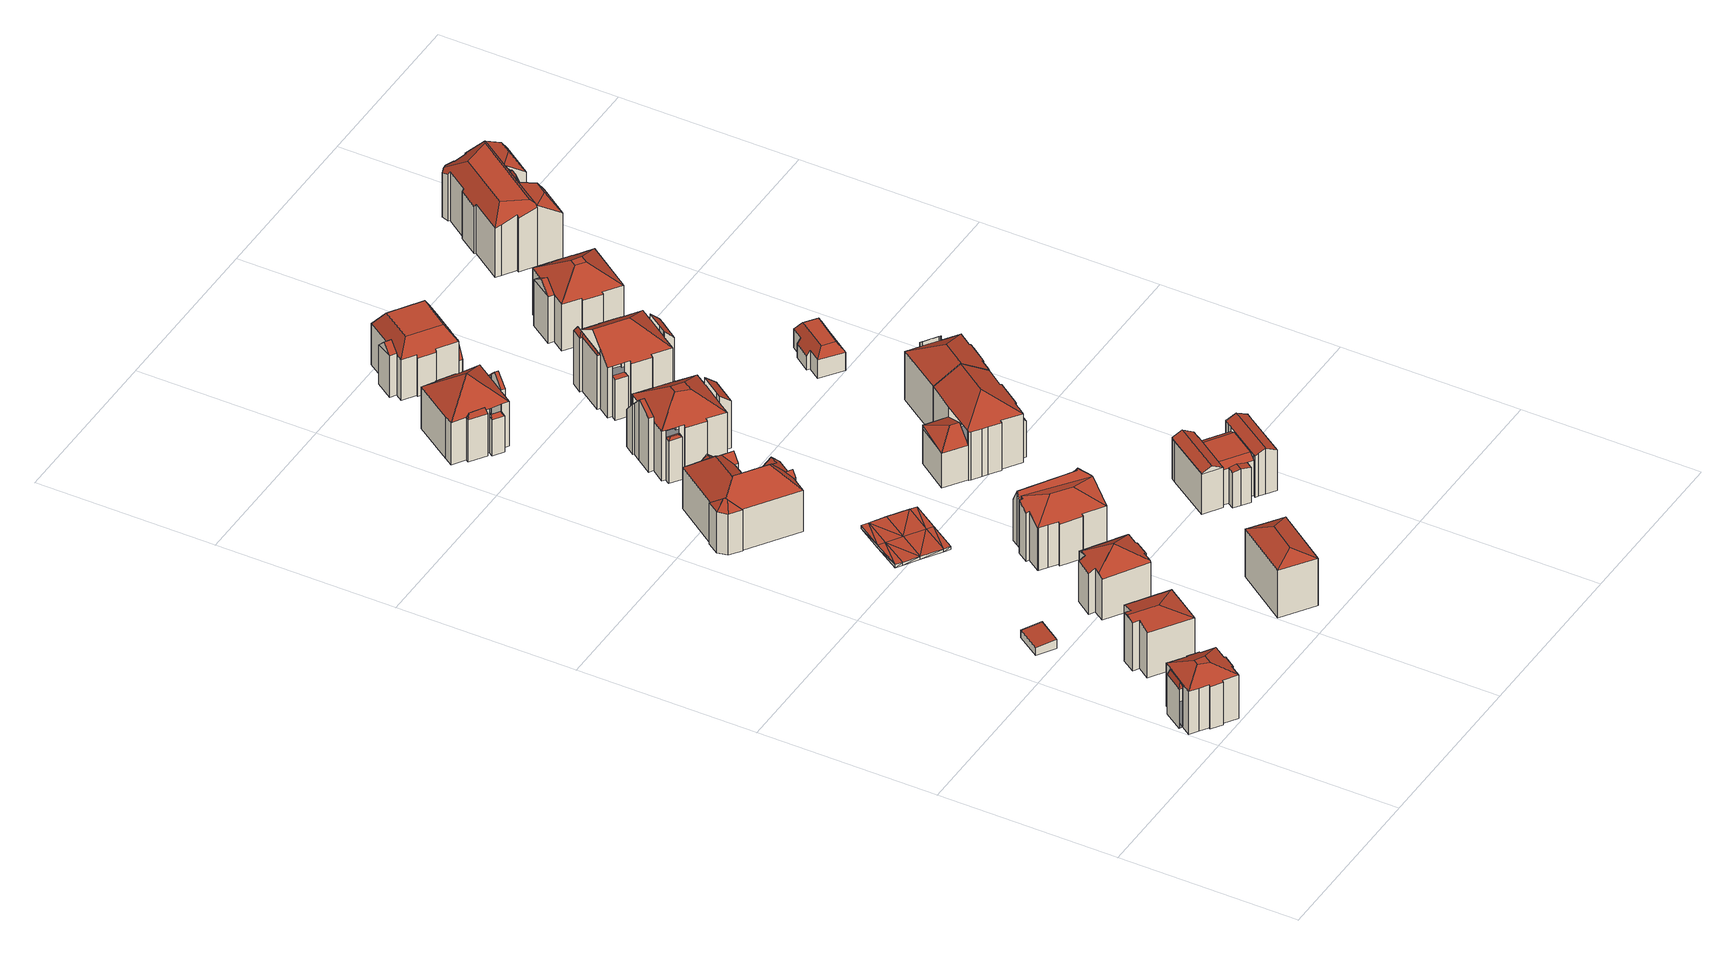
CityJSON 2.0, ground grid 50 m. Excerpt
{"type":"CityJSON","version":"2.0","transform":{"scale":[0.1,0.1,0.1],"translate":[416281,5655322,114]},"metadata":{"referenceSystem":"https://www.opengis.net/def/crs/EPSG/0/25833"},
"CityObjects":{
"building1":{"type":"Building","attributes":{"Gemeindeschluessel":14612000,"Geometrietyp2DReferenz":"3000","function":"31001_9998","roofType":"9999"},"children":["building1-1","building1-2"]},
"building1-1":{"type":"BuildingPart","attributes":{"Dachtyp_tdc":"tdcCutTentRoof","Dachneigung":27.75,"QualitaetDacherkennung":57,"Geometrietyp2DReferenz":"3000","measuredHeight":15.96,"roofType":"9999"},"parents":["building1"],"geometry":[{"type":"MultiSurface","lod":"2","boundaries":[[[0,1,2,3]],[[1,4,5,2]],[[4,6,7,5]],[[6,8,9,7]],[[8,10,11,12,9]],[[13,14,15]],[[13,16,17,14]],[[16,18,19,17]],[[18,20,21,19]],[[20,22,23,21]],[[22,24,25,23]],[[24,26,27,25]],[[26,28,29,27]],[[28,30,31,29]],[[30,32,33,31]],[[32,34,35,33]],[[34,36,37,35]],[[36,38,39,37]],[[38,40,41,39]],[[40,0,3,41]],[[16,13,10,8,6,42,43]],[[26,24,22,20,18,16,43,44]],[[36,34,32,30,28,26,44,45]],[[6,4,1,0,40,38,36,45,42]],[[45,44,43,42]],[[3,2,5,7,9,12,14,17,19,21,23,25,27,29,31,33,35,37,39,41]]],"semantics":{"surfaces":[{"type":"WallSurface"},{"type":"RoofSurface"},{"type":"GroundSurface"}],"values":[0,0,0,0,0,0,0,0,0,0,0,0,0,0,0,0,0,0,0,0,1,1,1,1,1,2]}}]},
"building1-2":{"type":"BuildingPart","attributes":{"Dachtyp_tdc":"tdcFreeFormRoof","Dachneigung":73.23,"QualitaetDacherkennung":27,"Geometrietyp2DReferenz":"3000","measuredHeight":13.9,"roofType":"5000"},"parents":["building1"],"geometry":[{"type":"MultiSurface","lod":"2","boundaries":[[[46,47,48,49]],[[47,15,14,48]],[[50,15,47]],[[51,50,47,46]],[[51,46,52,11]],[[50,51,11,15]],[[12,9,49,48,14]]],"semantics":{"surfaces":[{"type":"WallSurface"},{"type":"RoofSurface"},{"type":"GroundSurface"}],"values":[0,0,1,1,1,1,2]}}]},
"building2":{"type":"Building","attributes":{"Dachtyp_tdc":"tdcPolyFlatRoof","Gemeindeschluessel":14612000,"Dachneigung":4.52,"QualitaetDacherkennung":73,"Geometrietyp2DReferenz":"3000","measuredHeight":2.74,"function":"31001_9998","roofType":"2100"},"geometry":[{"type":"Solid","lod":"2","boundaries":[[[[53,54,55,56]],[[54,57,58,55]],[[57,59,60,58]],[[59,53,56,60]],[[59,57,54,53]],[[56,55,58,60]]]],"semantics":{"surfaces":[{"type":"WallSurface"},{"type":"RoofSurface"},{"type":"GroundSurface"}],"values":[[0,0,0,0,1,2]]}}]},
"building3":{"type":"Building","attributes":{"Dachtyp_tdc":"tdcFreeFormRoof","Gemeindeschluessel":14612000,"Dachneigung":14.71,"QualitaetDacherkennung":58,"Geometrietyp2DReferenz":"3000","measuredHeight":15.48,"function":"31001_9998","roofType":"5000"},"geometry":[{"type":"Solid","lod":"2","boundaries":[[[[61,62,63,64]],[[62,65,66,63]],[[65,67,68,66]],[[67,69,70,68]],[[69,71,72,70]],[[71,73,74,72]],[[73,75,76,74]],[[75,61,64,76]],[[75,77,61]],[[77,75,73,71,69,78]],[[77,78,67,65,62,61]],[[69,67,78]],[[64,63,66,68,70,72,74,76]]]],"semantics":{"surfaces":[{"type":"WallSurface"},{"type":"RoofSurface"},{"type":"GroundSurface"}],"values":[[0,0,0,0,0,0,0,0,1,1,1,0,2]]}}]},
"building4":{"type":"Building","attributes":{"Dachtyp_tdc":"tdcFreeFormRoof","Gemeindeschluessel":14612000,"Dachneigung":35.2,"QualitaetDacherkennung":44,"Geometrietyp2DReferenz":"3000","measuredHeight":17.09,"function":"31001_9998","roofType":"5000"},"geometry":[{"type":"Solid","lod":"2","boundaries":[[[[79,80,81,82]],[[80,83,84,81]],[[83,85,86,84]],[[85,87,88,86]],[[87,89,90,88]],[[89,91,92,90]],[[91,93,94,92]],[[93,95,96,94]],[[95,97,98,96]],[[97,99,100,98]],[[99,101,102,100]],[[101,79,82,102]],[[103,104,87,85,83,80,105]],[[103,106,91,89,104]],[[103,107,99,97,95,93,106]],[[101,107,103,105,79]],[[80,79,105]],[[101,99,107]],[[93,91,106]],[[89,87,104]],[[82,81,84,86,88,90,92,94,96,98,100,102]]]],"semantics":{"surfaces":[{"type":"WallSurface"},{"type":"RoofSurface"},{"type":"GroundSurface"}],"values":[[0,0,0,0,0,0,0,0,0,0,0,0,1,1,1,1,0,0,0,0,2]]}}]},
"building5":{"type":"Building","attributes":{"Dachtyp_tdc":"tdcFreeFormRoof","Gemeindeschluessel":14612000,"Dachneigung":43.7,"QualitaetDacherkennung":14,"Geometrietyp2DReferenz":"3000","measuredHeight":18.47,"function":"31001_9998","roofType":"5000"},"geometry":[{"type":"Solid","lod":"2","boundaries":[[[[108,109,110,111]],[[109,112,113,110]],[[112,114,115,113]],[[114,116,117,115]],[[116,118,119,117]],[[118,120,121,119]],[[120,122,123,121]],[[122,124,125,123]],[[124,126,127,125]],[[126,128,129,127]],[[128,130,131,129]],[[130,132,133,131]],[[132,134,135,133]],[[134,136,137,135]],[[136,138,139,137]],[[138,140,141,139]],[[140,142,143,141]],[[142,144,145,143]],[[144,146,147,145]],[[146,148,149,147]],[[148,150,151,149]],[[150,152,153,151]],[[152,108,111,153]],[[154,152,150]],[[155,156,157,154,150,148]],[[158,155,148,146]],[[159,160,161,158,146,144]],[[162,163,159,144,142]],[[162,142,140]],[[164,165,163,162,140,138]],[[164,138,136]],[[165,164,136,134]],[[166,160,159,163,165,134,132]],[[167,168,166,132,130]],[[169,170,167,130,128]],[[169,128,126]],[[170,169,126,124]],[[171,172,168,167,170,124,122]],[[171,122,120]],[[172,171,120,118]],[[161,160,166,168,172,118,116]],[[173,156,155,158,161,116,114]],[[174,173,114,112]],[[174,112,109]],[[157,156,173,174,109,108]],[[154,157,108,152]],[[111,110,113,115,117,119,121,123,125,127,129,131,133,135,137,139,141,143,145,147,149,151,153]]]],"semantics":{"surfaces":[{"type":"WallSurface"},{"type":"RoofSurface"},{"type":"GroundSurface"}],"values":[[0,0,0,0,0,0,0,0,0,0,0,0,0,0,0,0,0,0,0,0,0,0,0,0,1,1,1,1,1,1,1,1,1,1,1,0,1,1,0,1,1,1,1,0,1,1,2]]}}]},
"building6":{"type":"Building","attributes":{"Dachtyp_tdc":"tdcHipRoof","Gemeindeschluessel":14612000,"Dachneigung":21.85,"QualitaetDacherkennung":62,"Geometrietyp2DReferenz":"3000","measuredHeight":16.79,"function":"31001_9998","roofType":"3200"},"geometry":[{"type":"Solid","lod":"2","boundaries":[[[[175,176,177,178]],[[176,179,180,177]],[[179,181,182,180]],[[181,175,178,182]],[[181,179,183,184]],[[178,177,180,182]],[[179,176,183]],[[175,181,184]],[[176,175,184,183]]]],"semantics":{"surfaces":[{"type":"WallSurface"},{"type":"RoofSurface"},{"type":"GroundSurface"}],"values":[[0,0,0,0,1,2,1,1,1]]}}]},
"building7":{"type":"Building","attributes":{"Stand_DGM":"2016","Stand_Basis-DLM":"2024","Gemeindeschluessel":"14612000","ObjektHoehe":1,"Stand_Laserscan":"2016","BodenHoehe":114.11,"Stand_3D-Stadtmodell":"2025","Geometrietyp2DReferenz":2000,"AbsoluteHoehe":115.11,"measuredHeight":1,"function":"53001_1800","roofType":"9999"},"geometry":[{"type":"MultiSurface","lod":"2","boundaries":[[[185,186,187]],[[185,187,188]],[[186,189,187]],[[187,189,190]],[[189,191,192]],[[189,192,190]],[[191,193,194]],[[191,194,192]],[[195,196,186]],[[195,186,185]],[[196,197,186]],[[186,197,189]],[[197,198,191]],[[197,191,189]],[[198,199,193]],[[198,193,191]],[[185,188,200]],[[185,200,201]],[[188,187,202]],[[188,202,200]],[[187,190,203]],[[187,203,202]],[[190,192,204]],[[190,204,203]],[[192,194,205]],[[192,205,204]],[[194,193,206]],[[194,206,205]],[[193,199,207]],[[193,207,206]],[[199,198,208]],[[199,208,207]],[[198,197,209]],[[198,209,208]],[[197,196,210]],[[197,210,209]],[[196,195,211]],[[196,211,210]],[[195,185,201]],[[195,201,211]],[[202,212,201]],[[200,202,201]],[[202,213,212]],[[203,213,202]],[[204,214,213]],[[203,204,213]],[[205,206,214]],[[204,205,214]],[[212,210,211]],[[201,212,211]],[[212,209,210]],[[213,209,212]],[[214,208,209]],[[213,214,209]],[[206,207,208]],[[214,206,208]]],"semantics":{"surfaces":[{"type":"RoofSurface"},{"type":"WallSurface"},{"type":"GroundSurface"}],"values":[0,0,0,0,0,0,0,0,0,0,0,0,0,0,0,0,1,1,1,1,1,1,1,1,1,1,1,1,1,1,1,1,1,1,1,1,1,1,1,1,2,2,2,2,2,2,2,2,2,2,2,2,2,2,2,2]}}]},
"building8":{"type":"Building","attributes":{"Gemeindeschluessel":14612000,"Geometrietyp2DReferenz":"3000","function":"31001_9998","roofType":"9999"},"children":["building8-1","building8-2"]},
"building8-1":{"type":"BuildingPart","attributes":{"Dachtyp_tdc":"tdcFreeFormRoof","Dachneigung":61.88,"QualitaetDacherkennung":16,"Geometrietyp2DReferenz":"3000","measuredHeight":18.04,"roofType":"5000"},"parents":["building8"],"geometry":[{"type":"MultiSurface","lod":"2","boundaries":[[[215,216,217,218]],[[216,219,220,217]],[[219,221,222,220]],[[221,223,224,222]],[[223,225,226,224]],[[225,227,228,226]],[[227,229,230,228]],[[229,231,232,230]],[[231,233,234,232]],[[233,235,236,234]],[[235,237,238,236]],[[237,239,240,238]],[[239,241,242,240]],[[241,243,244,242]],[[239,237,235,233,231,229,245]],[[229,227,245]],[[227,225,246,245]],[[225,223,221,219,216,246]],[[216,215,243,241,239,245,246]],[[217,220,222,224,226,228,230,232,234,236,238,240,242,244,218]]],"semantics":{"surfaces":[{"type":"WallSurface"},{"type":"RoofSurface"},{"type":"GroundSurface"}],"values":[0,0,0,0,0,0,0,0,0,0,0,0,0,0,1,1,1,1,1,2]}}]},
"building8-2":{"type":"BuildingPart","attributes":{"Dachtyp_tdc":"tdcHipRoof","Dachneigung":34.94,"QualitaetDacherkennung":30,"Geometrietyp2DReferenz":"3000","measuredHeight":17.24,"roofType":"3200"},"parents":["building8"],"geometry":[{"type":"MultiSurface","lod":"2","boundaries":[[[247,248,249,250]],[[248,251,252,249]],[[251,253,254,252]],[[253,255,256,254]],[[255,257,258,256]],[[257,259,260,258]],[[259,261,262,260]],[[261,263,264,262]],[[263,265,218,264]],[[265,215,218]],[[266,267,268,244,243]],[[267,269,270,268]],[[269,271,272,270]],[[271,247,250,272]],[[267,266,273]],[[265,263,261,259,257,255,274]],[[266,265,274,273]],[[255,253,251,248,247,271,269,267,273,274]],[[250,249,252,254,256,258,260,262,264,218,244,268,270,272]]],"semantics":{"surfaces":[{"type":"WallSurface"},{"type":"RoofSurface"},{"type":"GroundSurface"}],"values":[0,0,0,0,0,0,0,0,0,0,0,0,0,0,1,1,1,1,2]}}]},
"building9":{"type":"Building","attributes":{"Gemeindeschluessel":14612000,"Geometrietyp2DReferenz":"3000","function":"31001_9998","roofType":"9999"},"children":["building9-1","building9-2","building9-3","building9-4"]},
"building9-1":{"type":"BuildingPart","attributes":{"Dachtyp_tdc":"tdcFreeFormRoof","Dachneigung":45.79,"QualitaetDacherkennung":22,"Geometrietyp2DReferenz":"3000","measuredHeight":17.26,"roofType":"5000"},"parents":["building9"],"geometry":[{"type":"MultiSurface","lod":"2","boundaries":[[[275,276,277,278]],[[276,279,280,277]],[[279,281,282,280]],[[281,283,284,282]],[[283,285,286,284]],[[276,275,287,288,289,290,291]],[[288,292,293,289]],[[281,290,289,293,283]],[[283,293,292,294,285]],[[279,291,290,281]],[[276,291,279]],[[286,278,277,280,282,284]]],"semantics":{"surfaces":[{"type":"WallSurface"},{"type":"RoofSurface"},{"type":"GroundSurface"}],"values":[0,0,0,0,0,1,1,0,0,0,0,2]}}]},
"building9-2":{"type":"BuildingPart","attributes":{"Dachtyp_tdc":"tdcTentRoof","Dachneigung":38.13,"QualitaetDacherkennung":54,"Geometrietyp2DReferenz":"3000","measuredHeight":19.58,"roofType":"3500"},"parents":["building9"],"geometry":[{"type":"MultiSurface","lod":"2","boundaries":[[[295,296,297]],[[295,298,299,296]],[[298,300,301,299]],[[302,303,304]],[[302,305,306,303]],[[305,307,308,306]],[[307,309,310,308]],[[309,311,312,310]],[[311,313,314,312]],[[313,315,316,314]],[[315,317,318,316]],[[317,319,320,318]],[[294,286,285]],[[294,321,322,286]],[[321,323,324,322]],[[323,325,324]],[[309,307,305,326]],[[319,317,315,313,311,309,326]],[[321,294,287,319,326]],[[305,302,300,298,295,323,321,326]],[[296,299,303,306,308,310,312,314,316,318,320,278,286,322,324]]],"semantics":{"surfaces":[{"type":"WallSurface"},{"type":"RoofSurface"},{"type":"GroundSurface"}],"values":[0,0,0,0,0,0,0,0,0,0,0,0,0,0,0,0,1,1,1,1,2]}}]},
"building9-3":{"type":"BuildingPart","attributes":{"Dachtyp_tdc":"tdcFreeFormRoof","Dachneigung":53.93,"QualitaetDacherkennung":13,"Geometrietyp2DReferenz":"3000","measuredHeight":12.32,"roofType":"5000"},"parents":["building9"],"geometry":[{"type":"MultiSurface","lod":"2","boundaries":[[[325,327,328,324]],[[327,329,330,328]],[[329,297,296,330]],[[331,297,329]],[[332,331,329,327]],[[332,327,325]],[[331,332,325,297]],[[324,328,330,296]]],"semantics":{"surfaces":[{"type":"WallSurface"},{"type":"RoofSurface"},{"type":"GroundSurface"}],"values":[0,0,0,0,1,1,1,2]}}]},
"building9-4":{"type":"BuildingPart","attributes":{"Dachtyp_tdc":"tdcFreeFormRoof","Dachneigung":72.38,"QualitaetDacherkennung":20,"Geometrietyp2DReferenz":"3000","measuredHeight":14.76,"roofType":"5000"},"parents":["building9"],"geometry":[{"type":"MultiSurface","lod":"2","boundaries":[[[301,333,334,299]],[[333,335,336,334]],[[335,337,303,336]],[[337,304,303]],[[337,335,338]],[[335,333,339,338]],[[333,301,340,339]],[[340,304,337,338,339]],[[334,336,303,299]]],"semantics":{"surfaces":[{"type":"WallSurface"},{"type":"RoofSurface"},{"type":"GroundSurface"}],"values":[0,0,0,0,1,1,1,1,2]}}]},
"building10":{"type":"Building","attributes":{"Gemeindeschluessel":14612000,"Geometrietyp2DReferenz":"3000","function":"31001_9998","roofType":"9999"},"children":["building10-1","building10-2","building10-3","building10-4"]},
"building10-1":{"type":"BuildingPart","attributes":{"Dachtyp_tdc":"tdcPolyFlatRoof","Dachneigung":38.77,"QualitaetDacherkennung":33,"Geometrietyp2DReferenz":"3000","measuredHeight":17.01,"roofType":"2100"},"parents":["building10"],"geometry":[{"type":"MultiSurface","lod":"2","boundaries":[[[341,342,343,344,345]],[[342,346,347,343]],[[346,348,349,350,347]],[[348,346,342,341]],[[344,343,347,350]]],"semantics":{"surfaces":[{"type":"WallSurface"},{"type":"RoofSurface"},{"type":"GroundSurface"}],"values":[0,0,0,1,2]}}]},
"building10-2":{"type":"BuildingPart","attributes":{"Dachtyp_tdc":"tdcCutTentRoof","Dachneigung":35.15,"QualitaetDacherkennung":54,"Geometrietyp2DReferenz":"3000","measuredHeight":20,"roofType":"9999"},"parents":["building10"],"geometry":[{"type":"MultiSurface","lod":"2","boundaries":[[[351,352,353,354]],[[352,355,356,353]],[[357,358,359,360]],[[361,362,363,364]],[[362,365,366,363]],[[365,357,360,366]],[[358,367,368,359]],[[367,369,370,368]],[[369,345,344,370]],[[371,372,373,374]],[[355,375,356]],[[371,374,376]],[[372,377,378,373]],[[361,364,379]],[[380,381,382,383]],[[349,384,385,350]],[[384,380,383,385]],[[381,351,354,382]],[[362,361,386,387,377,372,388,389]],[[369,367,358,357,365,362,389,390]],[[384,349,345,369,390,391]],[[372,371,355,352,351,381,380,384,391,388]],[[391,390,389,388]],[[354,353,356,374,373,378,392,364,363,366,360,359,368,370,344,350,385,383,382]]],"semantics":{"surfaces":[{"type":"WallSurface"},{"type":"RoofSurface"},{"type":"GroundSurface"}],"values":[0,0,0,0,0,0,0,0,0,0,0,0,0,0,0,0,0,0,1,1,1,1,1,2]}}]},
"building10-3":{"type":"BuildingPart","attributes":{"Dachtyp_tdc":"tdcGableRoof","Dachneigung":49.26,"QualitaetDacherkennung":30,"Geometrietyp2DReferenz":"3000","measuredHeight":18.67,"roofType":"3100"},"parents":["building10"],"geometry":[{"type":"MultiSurface","lod":"2","boundaries":[[[393,379,364,394]],[[395,396,397,378,377]],[[396,398,399,397]],[[398,400,401,399]],[[400,402,403,401]],[[402,393,394,403]],[[398,396,395,404]],[[404,386,379,393,402,400,398]],[[394,364,392,378,397,399,401,403]]],"semantics":{"surfaces":[{"type":"WallSurface"},{"type":"RoofSurface"},{"type":"GroundSurface"}],"values":[0,0,0,0,0,0,1,1,2]}}]},
"building10-4":{"type":"BuildingPart","attributes":{"Dachtyp_tdc":"tdcFreeFormRoof","Dachneigung":23.96,"QualitaetDacherkennung":17,"Geometrietyp2DReferenz":"3000","measuredHeight":13.4,"roofType":"5000"},"parents":["building10"],"geometry":[{"type":"MultiSurface","lod":"2","boundaries":[[[405,376,374,406]],[[375,407,408,356]],[[407,405,406,408]],[[409,407,375]],[[410,409,375,376]],[[410,376,405]],[[409,410,405,407]],[[406,374,356,408]]],"semantics":{"surfaces":[{"type":"WallSurface"},{"type":"RoofSurface"},{"type":"GroundSurface"}],"values":[0,0,0,1,1,1,1,2]}}]},
"building11":{"type":"Building","attributes":{"Gemeindeschluessel":14612000,"Geometrietyp2DReferenz":"3000","function":"31001_9998","roofType":"9999"},"children":["building11-1","building11-2","building11-3"]},
"building11-1":{"type":"BuildingPart","attributes":{"Dachtyp_tdc":"tdcHipAndGableRoof","Dachneigung":22.31,"QualitaetDacherkennung":41,"Geometrietyp2DReferenz":"3000","measuredHeight":14.14,"roofType":"5000"},"parents":["building11"],"geometry":[{"type":"MultiSurface","lod":"2","boundaries":[[[411,412,413,414]],[[412,415,416,413]],[[417,411,414,418]],[[419,420,421]],[[420,417,422,423,421]],[[424,419,421,423]],[[412,419,424,415]],[[411,420,419,412]],[[417,420,411]],[[414,413,416,425,418]]],"semantics":{"surfaces":[{"type":"WallSurface"},{"type":"RoofSurface"},{"type":"GroundSurface"}],"values":[0,0,0,1,1,1,0,0,0,2]}}]},
"building11-2":{"type":"BuildingPart","attributes":{"Dachtyp_tdc":"tdcHipAndGableRoof","Dachneigung":31.9,"QualitaetDacherkennung":53,"Geometrietyp2DReferenz":"3000","measuredHeight":19.55,"roofType":"5000"},"parents":["building11"],"geometry":[{"type":"MultiSurface","lod":"2","boundaries":[[[426,427,428,429]],[[427,430,431,428]],[[430,432,433,431]],[[432,434,435,433]],[[434,436,437,438,435]],[[439,440,441]],[[439,442,443,440]],[[442,444,445,443]],[[444,446,447,445]],[[446,448,449,447]],[[448,450,451,449]],[[450,452,453,451]],[[452,454,455,453]],[[454,456,418,455]],[[456,457,422,458,425,418]],[[459,416,415,424]],[[459,426,429,416]],[[457,456,454,452,450,448,446,444,442,460]],[[442,439,461,436,434,432,430,427,460]],[[427,426,459,457,460]],[[429,428,431,433,435,438,462,440,443,445,447,449,451,453,455,418,425,416]]],"semantics":{"surfaces":[{"type":"WallSurface"},{"type":"RoofSurface"},{"type":"GroundSurface"}],"values":[0,0,0,0,0,0,0,0,0,0,0,0,0,0,0,0,0,1,1,1,2]}}]},
"building11-3":{"type":"BuildingPart","attributes":{"Dachtyp_tdc":"tdcPolyFlatRoof","Dachneigung":48.33,"QualitaetDacherkennung":21,"Geometrietyp2DReferenz":"3000","measuredHeight":12.8,"roofType":"2100"},"parents":["building11"],"geometry":[{"type":"MultiSurface","lod":"2","boundaries":[[[463,441,440,464]],[[437,465,466,438]],[[465,463,464,466]],[[465,437,467,441,463]],[[464,440,462,438,466]]],"semantics":{"surfaces":[{"type":"WallSurface"},{"type":"RoofSurface"},{"type":"GroundSurface"}],"values":[0,0,0,1,2]}}]},
"building12":{"type":"Building","attributes":{"Gemeindeschluessel":14612000,"Geometrietyp2DReferenz":"3000","function":"31001_9998","roofType":"9999"},"children":["building12-1","building12-2","building12-3"]},
"building12-1":{"type":"BuildingPart","attributes":{"Dachtyp_tdc":"tdcCutTentRoof","Dachneigung":0.039,"QualitaetDacherkennung":67,"Geometrietyp2DReferenz":"3000","measuredHeight":16.97,"roofType":"9999"},"parents":["building12"],"geometry":[{"type":"MultiSurface","lod":"2","boundaries":[[[468,469,470]],[[468,471,472,469]],[[471,473,474,472]],[[473,475,476,474]],[[475,477,478,476]],[[477,479,480,478]],[[479,481,482,480]],[[481,483,484,482]],[[483,485,486,484]],[[485,487,488,486]],[[487,489,490,488]],[[489,491,492,493,490]],[[494,495,496]],[[494,497,498,495]],[[497,499,500,498]],[[499,501,502,500]],[[501,503,504,502]],[[503,505,506,504]],[[505,507,508,506]],[[507,509,510,508]],[[485,483,481,479,477,475,473,471,511,512]],[[497,494,513,491,489,487,485,512,514]],[[507,505,503,501,499,497,514,515]],[[471,468,516,517,509,507,515,511]],[[515,514,512,511]],[[469,472,474,476,478,480,482,484,486,488,490,493,518,495,498,500,502,504,506,508,510]]],"semantics":{"surfaces":[{"type":"WallSurface"},{"type":"RoofSurface"},{"type":"GroundSurface"}],"values":[0,0,0,0,0,0,0,0,0,0,0,0,0,0,0,0,0,0,0,0,1,1,1,1,1,2]}}]},
"building12-2":{"type":"BuildingPart","attributes":{"Dachtyp_tdc":"tdcGableRoof","Dachneigung":44.6,"QualitaetDacherkennung":36,"Geometrietyp2DReferenz":"3000","measuredHeight":15.11,"roofType":"3100"},"parents":["building12"],"geometry":[{"type":"MultiSurface","lod":"2","boundaries":[[[519,510,509]],[[519,520,521,510]],[[520,522,523,521]],[[522,470,469,523]],[[470,522,524,525,516]],[[520,519,525,524]],[[524,522,520]],[[469,510,521,523]]],"semantics":{"surfaces":[{"type":"WallSurface"},{"type":"RoofSurface"},{"type":"GroundSurface"}],"values":[0,0,0,0,1,1,0,2]}}]},
"building12-3":{"type":"BuildingPart","attributes":{"Dachtyp_tdc":"tdcGableRoof","Dachneigung":60.73,"QualitaetDacherkennung":9,"Geometrietyp2DReferenz":"3000","measuredHeight":10.4,"roofType":"3100"},"parents":["building12"],"geometry":[{"type":"MultiSurface","lod":"2","boundaries":[[[492,526,527,493]],[[526,528,529,527]],[[528,496,495,529]],[[528,530,531,496]],[[532,533,531,530,534]],[[492,532,534,526]],[[526,534,530,528]],[[535,533,532,492]],[[495,518,493,527,529]]],"semantics":{"surfaces":[{"type":"WallSurface"},{"type":"RoofSurface"},{"type":"GroundSurface"}],"values":[0,0,0,1,1,0,0,0,2]}}]},
"building13":{"type":"Building","attributes":{"Gemeindeschluessel":14612000,"Geometrietyp2DReferenz":"3000","function":"31001_9998","roofType":"9999"},"children":["building13-1","building13-2","building13-3","building13-4"]},
"building13-1":{"type":"BuildingPart","attributes":{"Dachtyp_tdc":"tdcGableRoof","Dachneigung":10.88,"QualitaetDacherkennung":50,"Geometrietyp2DReferenz":"3000","measuredHeight":11.25,"roofType":"3100"},"parents":["building13"],"geometry":[{"type":"MultiSurface","lod":"2","boundaries":[[[536,537,538,539]],[[537,540,541,538]],[[540,542,543,541]],[[542,544,545,543]],[[544,546,547,545]],[[546,548,547]],[[542,540,537,536,549,550]],[[550,546,544,542]],[[551,539,538,541,543,545,547]]],"semantics":{"surfaces":[{"type":"WallSurface"},{"type":"RoofSurface"},{"type":"GroundSurface"}],"values":[0,0,0,0,0,0,1,1,2]}}]},
"building13-2":{"type":"BuildingPart","attributes":{"Dachtyp_tdc":"tdcCutGableRoof","Dachneigung":0.428,"QualitaetDacherkennung":51,"Geometrietyp2DReferenz":"3000","measuredHeight":12.1,"roofType":"9999"},"parents":["building13"],"geometry":[{"type":"MultiSurface","lod":"2","boundaries":[[[552,536,539,553]],[[548,554,555,547]],[[556,557,558,559]],[[560,554,548,561,549,536,552,562]],[[563,557,556,564]],[[562,563,564,560]],[[553,539,551,547,555,565,566,559,558,567,568]]],"semantics":{"surfaces":[{"type":"WallSurface"},{"type":"RoofSurface"},{"type":"GroundSurface"}],"values":[0,0,0,1,1,1,2]}}]},
"building13-3":{"type":"BuildingPart","attributes":{"Dachtyp_tdc":"tdcGableRoof","Dachneigung":28.38,"QualitaetDacherkennung":61,"Geometrietyp2DReferenz":"3000","measuredHeight":13.96,"roofType":"3100"},"parents":["building13"],"geometry":[{"type":"MultiSurface","lod":"2","boundaries":[[[569,570,571,572]],[[570,573,559,571]],[[573,556,559]],[[574,575,576,555,554]],[[575,577,578,576]],[[577,579,580,578]],[[579,581,582,580]],[[581,569,572,582]],[[583,584,585,586,587]],[[573,570,569,587,586,575,574]],[[577,585,584,579]],[[575,586,585,577]],[[579,584,583,581]],[[581,583,587,569]],[[572,571,559,566,565,555,576,578,580,582]]],"semantics":{"surfaces":[{"type":"WallSurface"},{"type":"RoofSurface"},{"type":"GroundSurface"}],"values":[0,0,0,0,0,0,0,0,1,1,0,0,0,0,2]}}]},
"building13-4":{"type":"BuildingPart","attributes":{"Dachtyp_tdc":"tdcGableRoof","Dachneigung":24.25,"QualitaetDacherkennung":68,"Geometrietyp2DReferenz":"3000","measuredHeight":13.94,"roofType":"3100"},"parents":["building13"],"geometry":[{"type":"MultiSurface","lod":"2","boundaries":[[[588,589,590,591]],[[589,592,593,590]],[[592,594,595,593]],[[594,596,553,595]],[[596,552,553]],[[597,598,599,558,557]],[[598,600,601,599]],[[600,602,603,601]],[[602,604,605,603]],[[604,606,607,605]],[[606,588,591,607]],[[602,600,598,597,596,594,592,589]],[[589,588,606,604,602]],[[591,590,593,595,553,568,567,558,599,601,603,605,607]]],"semantics":{"surfaces":[{"type":"WallSurface"},{"type":"RoofSurface"},{"type":"GroundSurface"}],"values":[0,0,0,0,0,0,0,0,0,0,0,1,1,2]}}]},
"building14":{"type":"Building","attributes":{"Gemeindeschluessel":14612000,"Geometrietyp2DReferenz":"3000","function":"31001_9998","roofType":"9999"},"children":["building14-1","building14-2","building14-3","building14-4"]},
"building14-1":{"type":"BuildingPart","attributes":{"Dachtyp_tdc":"tdcPolyFlatRoof","Dachneigung":43.64,"QualitaetDacherkennung":38,"Geometrietyp2DReferenz":"3000","measuredHeight":17.35,"roofType":"2100"},"parents":["building14"],"geometry":[{"type":"MultiSurface","lod":"2","boundaries":[[[608,609,610]],[[611,612,613,614,615]],[[612,616,617,613]],[[616,618,619,617]],[[618,620,621,619]],[[620,608,610,621]],[[620,618,616,612,611,608]],[[610,614,613,617,619,621]]],"semantics":{"surfaces":[{"type":"WallSurface"},{"type":"RoofSurface"},{"type":"GroundSurface"}],"values":[0,0,0,0,0,0,1,2]}}]},
"building14-2":{"type":"BuildingPart","attributes":{"Dachtyp_tdc":"tdcHipAndGableRoof","Dachneigung":36.94,"QualitaetDacherkennung":43,"Geometrietyp2DReferenz":"3000","measuredHeight":21.53,"roofType":"5000"},"parents":["building14"],"geometry":[{"type":"MultiSurface","lod":"2","boundaries":[[[622,623,624,625]],[[623,626,627,628,624]],[[629,630,631]],[[629,632,633,630]],[[632,634,635,633]],[[634,636,635]],[[637,638,639,640]],[[638,641,642,639]],[[641,643,644,642]],[[643,645,646,644]],[[645,647,648,646]],[[647,649,650,648]],[[649,615,614,650]],[[609,651,652,610]],[[651,653,654,652]],[[653,655,656,654]],[[655,622,625,656]],[[651,609,615,649,657]],[[649,647,645,643,641,638,637,658,659,657]],[[659,634,632,629,626,623,622,655,653,651,657]],[[625,624,628,630,633,635,660,640,639,642,644,646,648,650,614,610,652,654,656]]],"semantics":{"surfaces":[{"type":"WallSurface"},{"type":"RoofSurface"},{"type":"GroundSurface"}],"values":[0,0,0,0,0,0,0,0,0,0,0,0,0,0,0,0,0,1,1,1,2]}}]},
"building14-3":{"type":"BuildingPart","attributes":{"Dachtyp_tdc":"tdcPolyFlatRoof","Dachneigung":0,"QualitaetDacherkennung":28,"Geometrietyp2DReferenz":"3000","measuredHeight":12.55,"roofType":"1000"},"parents":["building14"],"geometry":[{"type":"MultiSurface","lod":"2","boundaries":[[[627,661,662,628]],[[661,663,664,662]],[[663,631,630,664]],[[663,661,627,631]],[[628,662,664,630]]],"semantics":{"surfaces":[{"type":"WallSurface"},{"type":"RoofSurface"},{"type":"GroundSurface"}],"values":[0,0,0,1,2]}}]},
"building14-4":{"type":"BuildingPart","attributes":{"Dachtyp_tdc":"tdcFreeFormRoof","Dachneigung":62.52,"QualitaetDacherkennung":20,"Geometrietyp2DReferenz":"3000","measuredHeight":17.98,"roofType":"5000"},"parents":["building14"],"geometry":[{"type":"MultiSurface","lod":"2","boundaries":[[[665,666,667,668]],[[666,669,637,640,667]],[[636,670,671,635]],[[670,672,673,671]],[[672,665,668,673]],[[674,675,672,670]],[[674,670,636]],[[676,677,675,674,636,678,658,669]],[[676,669,666]],[[677,676,666,665]],[[675,677,665,672]],[[668,667,640,660,635,671,673]]],"semantics":{"surfaces":[{"type":"WallSurface"},{"type":"RoofSurface"},{"type":"GroundSurface"}],"values":[0,0,0,0,0,1,1,1,1,1,1,2]}}]},
"building15":{"type":"Building","attributes":{"Gemeindeschluessel":14612000,"Geometrietyp2DReferenz":"3000","function":"31001_9998","roofType":"9999"},"children":["building15-1","building15-2"]},
"building15-1":{"type":"BuildingPart","attributes":{"Dachtyp_tdc":"tdcPolyFlatRoof","Dachneigung":37.01,"QualitaetDacherkennung":24,"Geometrietyp2DReferenz":"3000","measuredHeight":16.14,"roofType":"2100"},"parents":["building15"],"geometry":[{"type":"MultiSurface","lod":"2","boundaries":[[[679,680,681,682]],[[680,683,684,685,681]],[[686,687,688,689,690]],[[687,679,682,688]],[[687,686,683,680,679]],[[682,681,685,689,688]]],"semantics":{"surfaces":[{"type":"WallSurface"},{"type":"RoofSurface"},{"type":"GroundSurface"}],"values":[0,0,0,0,1,2]}}]},
"building15-2":{"type":"BuildingPart","attributes":{"Dachtyp_tdc":"tdcHipAndGableRoof","Dachneigung":31.27,"QualitaetDacherkennung":57,"Geometrietyp2DReferenz":"3000","measuredHeight":19.49,"roofType":"5000"},"parents":["building15"],"geometry":[{"type":"MultiSurface","lod":"2","boundaries":[[[691,692,693,694]],[[692,695,696,693]],[[695,697,698,696]],[[697,699,700,698]],[[699,701,702,700]],[[701,703,704,702]],[[703,705,706,704]],[[705,426,707,706]],[[426,708,709,707]],[[708,710,689,709]],[[710,690,689]],[[684,711,681,685]],[[711,712,713,681]],[[712,714,715,713]],[[714,716,717,715]],[[716,691,694,717]],[[712,711,684,690,710,708,718]],[[708,426,705,718]],[[705,703,701,699,697,695,692,691,716,714,712,718]],[[694,693,696,698,700,702,704,706,707,709,689,685,681,713,715,717]]],"semantics":{"surfaces":[{"type":"WallSurface"},{"type":"RoofSurface"},{"type":"GroundSurface"}],"values":[0,0,0,0,0,0,0,0,0,0,0,0,0,0,0,0,1,1,1,2]}}]},
"building16":{"type":"Building","attributes":{"Dachtyp_tdc":"tdcCutTentRoof","Gemeindeschluessel":14612000,"Dachneigung":57.51,"QualitaetDacherkennung":78,"Geometrietyp2DReferenz":"3000","measuredHeight":8.33,"function":"31001_9998","roofType":"9999"},"geometry":[{"type":"Solid","lod":"2","boundaries":[[[[719,720,721,722]],[[720,723,724,721]],[[723,725,726,724]],[[725,727,728,726]],[[727,729,730,728]],[[729,731,732,730]],[[731,733,734,732]],[[733,735,736,734]],[[735,737,738,736]],[[737,739,740,738]],[[739,741,742,740]],[[741,743,744,742]],[[743,719,722,744]],[[729,727,725,723,720,719,743,745,746]],[[731,729,746,747]],[[741,739,737,735,733,731,747,748]],[[743,741,748,745]],[[748,747,746,745]],[[722,721,724,726,728,730,732,734,736,738,740,742,744]]]],"semantics":{"surfaces":[{"type":"WallSurface"},{"type":"RoofSurface"},{"type":"GroundSurface"}],"values":[[0,0,0,0,0,0,0,0,0,0,0,0,0,1,1,1,1,1,2]]}}]},
"building17":{"type":"Building","attributes":{"Gemeindeschluessel":14612000,"Geometrietyp2DReferenz":"3000","function":"31001_9998","roofType":"9999"},"children":["building17-1","building17-2"]},
"building17-1":{"type":"BuildingPart","attributes":{"Dachtyp_tdc":"tdcCutTentRoof","Dachneigung":35.09,"QualitaetDacherkennung":62,"Geometrietyp2DReferenz":"3000","measuredHeight":19.1,"roofType":"9999"},"parents":["building17"],"geometry":[{"type":"MultiSurface","lod":"2","boundaries":[[[749,750,751,752]],[[750,753,754,751]],[[753,755,756,754]],[[757,758,759]],[[757,760,761,758]],[[760,762,763,761]],[[762,764,765,763]],[[764,766,767,765]],[[766,768,769,767]],[[768,770,771,769]],[[770,772,773,771]],[[772,774,775,773]],[[774,776,777,775]],[[776,749,752,777]],[[760,757,778,779,755,753,780,781]],[[770,768,766,764,762,760,781,782]],[[772,770,782,783]],[[753,750,749,776,774,772,783,780]],[[783,782,781,780]],[[752,751,754,756,758,761,763,765,767,769,771,773,775,777]]],"semantics":{"surfaces":[{"type":"WallSurface"},{"type":"RoofSurface"},{"type":"GroundSurface"}],"values":[0,0,0,0,0,0,0,0,0,0,0,0,0,0,1,1,1,1,1,2]}}]},
"building17-2":{"type":"BuildingPart","attributes":{"Dachtyp_tdc":"tdcGableRoof","Dachneigung":36.28,"QualitaetDacherkennung":58,"Geometrietyp2DReferenz":"3000","measuredHeight":17.07,"roofType":"3100"},"parents":["building17"],"geometry":[{"type":"MultiSurface","lod":"2","boundaries":[[[755,784,785,756]],[[784,786,787,785]],[[786,759,758,787]],[[755,779,788,789,784]],[[786,789,788,778,759]],[[784,789,786]],[[785,787,758,756]]],"semantics":{"surfaces":[{"type":"WallSurface"},{"type":"RoofSurface"},{"type":"GroundSurface"}],"values":[0,0,0,1,1,0,2]}}]},
"building18":{"type":"Building","attributes":{"Gemeindeschluessel":14612000,"Geometrietyp2DReferenz":"3000","function":"31001_9998","roofType":"9999"},"children":["building18-1","building18-2","building18-3","building18-4"]},
"building18-1":{"type":"BuildingPart","attributes":{"Dachtyp_tdc":"tdcFreeFormRoof","Dachneigung":71.97,"QualitaetDacherkennung":23,"Geometrietyp2DReferenz":"3000","measuredHeight":18.78,"roofType":"5000"},"parents":["building18"],"geometry":[{"type":"MultiSurface","lod":"2","boundaries":[[[790,791,792,793]],[[791,794,795,792]],[[794,796,797,795]],[[798,799,800,796]],[[801,798,796,794]],[[801,794,791]],[[799,798,801,791,790]],[[799,790,802,800]],[[793,792,795,797,803,804]]],"semantics":{"surfaces":[{"type":"WallSurface"},{"type":"RoofSurface"},{"type":"GroundSurface"}],"values":[0,0,0,1,1,1,1,1,2]}}]},
"building18-2":{"type":"BuildingPart","attributes":{"Dachtyp_tdc":"tdcCutTentRoof","Dachneigung":0.353,"QualitaetDacherkennung":59,"Geometrietyp2DReferenz":"3000","measuredHeight":19.33,"roofType":"9999"},"parents":["building18"],"geometry":[{"type":"MultiSurface","lod":"2","boundaries":[[[805,806,807,808]],[[806,809,810,807]],[[809,811,812,810]],[[811,813,814,815,812]],[[816,817,818,819,820]],[[817,821,802,804,818]],[[822,823,824,797,796]],[[823,825,826,827,824]],[[828,829,830,831]],[[829,832,833,830]],[[832,834,835,833]],[[834,836,837,835]],[[836,838,839,837]],[[838,840,841,839]],[[840,842,843,841]],[[842,844,845,843]],[[844,846,847,845]],[[846,848,849,847]],[[848,850,851,849]],[[850,852,853,851]],[[852,854,855,853]],[[854,856,857,855]],[[856,805,808,857]],[[858,859,825,823,822,860,821,817,816,813,861,862]],[[836,834,832,829,828,858,862,863]],[[852,850,848,846,844,842,840,838,836,863,864]],[[813,811,809,806,805,856,854,852,864,861]],[[864,863,862,861]],[[808,807,810,812,815,865,819,818,804,803,797,824,827,866,867,831,830,833,835,837,839,841,843,845,847,849,851,853,855,857]]],"semantics":{"surfaces":[{"type":"WallSurface"},{"type":"RoofSurface"},{"type":"GroundSurface"}],"values":[0,0,0,0,0,0,0,0,0,0,0,0,0,0,0,0,0,0,0,0,0,0,0,1,1,1,1,1,2]}}]},
"building18-3":{"type":"BuildingPart","attributes":{"Dachtyp_tdc":"tdcHipRoof","Dachneigung":58.33,"QualitaetDacherkennung":31,"Geometrietyp2DReferenz":"3000","measuredHeight":19.4,"roofType":"3200"},"parents":["building18"],"geometry":[{"type":"MultiSurface","lod":"2","boundaries":[[[826,868,869,827]],[[868,870,871,869]],[[870,872,873,871]],[[872,874,828,831,873]],[[874,872,875]],[[870,868,826,859,876]],[[872,870,876,875]],[[859,874,875,876]],[[831,867,866,827,869,871,873]]],"semantics":{"surfaces":[{"type":"WallSurface"},{"type":"RoofSurface"},{"type":"GroundSurface"}],"values":[0,0,0,0,1,1,1,1,2]}}]},
"building18-4":{"type":"BuildingPart","attributes":{"Dachtyp_tdc":"tdcHipRoof","Dachneigung":58.79,"QualitaetDacherkennung":29,"Geometrietyp2DReferenz":"3000","measuredHeight":19.5,"roofType":"3200"},"parents":["building18"],"geometry":[{"type":"MultiSurface","lod":"2","boundaries":[[[877,820,819,878]],[[811,879,880,812]],[[879,881,882,880]],[[881,877,878,882]],[[883,820,877,881,884]],[[879,811,885]],[[881,879,885,884]],[[811,814,883,884,885]],[[878,819,865,815,812,880,882]]],"semantics":{"surfaces":[{"type":"WallSurface"},{"type":"RoofSurface"},{"type":"GroundSurface"}],"values":[0,0,0,0,1,1,1,1,2]}}]}
},
"vertices":[
[45,48,134],[48,52,136],[48,52,4],[45,48,4],[25,67,136],[25,67,4],[2,83,136],[2,83,4],[19,109,136],[19,109,4],[19,108,136],[19,108,125],[19,108,4],[56,161,137],[56,161,4],[56,161,125],[71,184,137],[71,184,4],[120,152,136],[120,152,4],[123,156,134],[123,156,4],[151,137,134],[151,137,4],[148,132,137],[148,132,4],[183,109,137],[183,109,4],[159,74,137],[159,74,4],[163,71,135],[163,71,4],[140,37,135],[140,37,4],[136,39,137],[136,39,4],[115,8,137],[115,8,4],[78,32,137],[78,32,4],[75,28,134],[75,28,4],[72,99,164],[83,114,164],[113,99,162],[98,76,162],
[10,114,125],[46,168,125],[46,168,4],[10,114,4],[48,160,143],[18,116,142],[19,109,125],
[137,524,33],[89,556,28],[89,556,5],[137,524,5],[132,621,28],[132,621,5],[180,589,33],[180,589,5],
[256,208,139],[148,280,139],[148,280,1],[256,208,1],[171,314,149],[171,314,1],[155,324,149],[155,324,1],[179,361,150],[179,361,1],[195,350,150],[195,350,1],[216,382,140],[216,382,1],[324,310,140],[324,310,1],[239,298,156],[169,345,156],
[288,483,130],[307,513,139],[307,513,4],[288,483,4],[292,522,129],[292,522,4],[323,568,129],[323,568,4],[338,558,140],[338,558,4],[357,585,130],[357,585,4],[466,511,134],[466,511,4],[445,479,137],[445,479,4],[449,476,134],[449,476,4],[423,436,134],[423,436,4],[418,439,137],[418,439,4],[398,410,134],[398,410,4],[375,499,175],[349,573,140],[296,495,139],[464,508,137],[401,413,137],
[241,1533,132],[278,1509,132],[278,1509,6],[241,1533,6],[251,1470,132],[251,1470,6],[242,1475,132],[242,1475,6],[220,1441,132],[220,1441,6],[268,1409,132],[268,1409,6],[270,1413,132],[270,1413,6],[307,1387,132],[307,1387,6],[283,1351,132],[283,1351,6],[287,1348,132],[287,1348,6],[270,1322,132],[270,1322,6],[266,1325,132],[266,1325,6],[236,1282,132],[236,1282,6],[99,1375,132],[99,1375,6],[98,1372,132],[98,1372,6],[66,1395,132],[66,1395,6],[60,1424,132],[60,1424,6],[82,1457,132],[82,1457,6],[85,1455,132],[85,1455,6],[172,1580,132],[172,1580,6],[216,1550,132],[216,1550,6],[219,1553,132],[219,1553,6],[244,1537,132],[244,1537,6],[231,1545,146],[223,1505,163],[223,1506,163],[220,1529,146],[187,1498,188],[91,1414,158],[138,1423,190],[137,1425,189],[88,1419,157],[91,1415,159],[89,1410,156],[89,1414,157],[220,1367,190],[259,1353,152],[235,1370,180],[279,1335,146],[261,1346,147],[289,1400,153],[274,1377,153],[235,1508,155],[264,1490,154],
[502,116,151],[605,263,151],[605,263,5],[502,116,5],[694,201,151],[694,201,5],[591,54,151],[591,54,5],[623,193,173],[571,120,173],
[272,1095,11],[289,1084,11],[336,1157,11],[319,1168,11],[330,1057,11],[378,1131,11],[383,1023,11],[431,1096,11],[400,1012,11],[448,1085,11],[225,1021,11],[242,1010,11],[283,984,11],[336,949,11],[353,939,11],[319,1168,1],[272,1095,1],[336,1157,1],[378,1131,1],[431,1096,1],[448,1085,1],[400,1012,1],[353,939,1],[336,949,1],[283,984,1],[242,1010,1],[225,1021,1],[289,1084,1],[330,1057,1],[383,1023,1],
[431,787,130],[443,805,171],[443,805,4],[431,787,4],[455,823,130],[455,823,4],[468,815,130],[468,815,4],[490,800,130],[490,800,4],[566,749,130],[566,749,4],[568,752,130],[568,752,4],[604,729,130],[604,729,4],[605,724,130],[605,724,4],[606,717,131],[606,717,4],[608,707,130],[608,707,4],[608,703,130],[608,703,4],[594,683,162],[594,683,4],[585,669,130],[585,669,4],[581,672,130],[581,672,4],[577,712,185],[574,712,180],
[423,676,131],[427,681,135],[427,681,4],[423,676,4],[404,697,135],[404,697,4],[383,711,135],[383,711,4],[381,713,135],[381,713,4],[407,751,154],[407,751,4],[399,755,151],[399,755,4],[419,786,166],[419,786,4],[427,781,168],[427,781,4],[431,787,171],[581,672,172],[535,608,138],[535,608,4],[479,645,137],[479,645,4],[476,641,133],[476,641,4],[517,689,177],[464,727,177],
[264,2191,104],[278,2182,104],[278,2182,7],[264,2191,7],[257,2151,104],[257,2151,7],[251,2155,104],[251,2155,7],[210,2093,104],[210,2093,7],[202,2099,104],[202,2099,7],[242,2158,145],[223,2130,179],[231,2124,179],[251,2155,142],[257,2151,142],[202,2099,150],[210,2093,150],[202,2099,145],
[132,2094,142],[132,2094,7],[132,2094,119],[125,2099,142],[125,2099,7],[125,2099,141],[125,2099,137],[80,2128,138],[80,2128,7],[80,2128,136],[45,2151,136],[45,2151,7],[61,2174,136],[61,2174,7],[134,2283,136],[134,2283,7],[171,2259,138],[171,2259,7],[176,2266,131],[176,2266,7],[220,2237,134],[220,2237,7],[215,2229,141],[215,2229,7],[267,2195,145],[267,2195,7],[178,2064,145],[178,2064,7],[161,2075,144],[161,2075,7],[161,2075,119],[159,2171,203],
[152,2062,119],[152,2062,7],[124,2081,119],[124,2081,7],[128,2088,130],[150,2073,130],
[119,2090,137],[119,2090,7],[75,2120,137],[75,2120,7],[80,2128,137],[82,2121,153],[118,2098,154],[125,2099,139],
[457,1678,175],[482,1661,150],[482,1661,5],[457,1678,5],[457,1678,154],[436,1593,150],[436,1593,5],[410,1610,175],[410,1610,154],[410,1610,5],
[288,1638,151],[292,1643,156],[292,1643,5],[288,1638,5],[281,1651,156],[281,1651,5],[387,1783,151],[435,1750,150],[435,1750,5],[387,1783,5],[332,1808,157],[334,1811,157],[334,1811,5],[332,1808,5],[383,1778,156],[383,1778,5],[432,1745,155],[432,1745,5],[480,1712,154],[480,1712,5],[250,1671,157],[242,1677,157],[242,1677,5],[250,1671,5],[281,1651,135],[250,1671,135],[267,1713,157],[267,1713,5],[332,1808,119],[341,1609,155],[337,1604,150],[337,1604,5],[341,1609,5],[387,1577,154],[387,1577,5],[313,1781,157],[296,1756,157],[339,1695,205],[353,1716,205],[389,1696,201],[371,1668,201],[296,1756,5],
[318,1817,119],[318,1817,5],[267,1713,171],[255,1721,171],[255,1721,5],[285,1764,191],[285,1764,5],[300,1786,161],[300,1786,5],[297,1788,161],[297,1788,5],[296,1756,191],
[241,1658,135],[241,1658,5],[271,1637,135],[271,1637,5],[272,1647,139],[253,1660,139],
[550,1073,109],[611,1160,109],[611,1160,3],[550,1073,3],[670,1122,109],[670,1122,3],[608,1033,109],[608,1033,3],[611,1160,121],[550,1073,110],[616,1088,145],[609,1035,111],[637,1074,145],[670,1122,121],[609,1035,3],
[719,1192,153],[780,1149,199],[780,1149,3],[719,1192,3],[842,1105,152],[842,1105,3],[807,1056,152],[807,1056,3],[811,1053,149],[811,1053,3],[766,988,149],[766,988,125],[766,988,3],[742,962,152],[742,962,3],[742,962,131],[733,950,152],[733,950,3],[683,984,153],[683,984,3],[680,980,150],[680,980,3],[650,1001,150],[650,1001,3],[637,1010,150],[637,1010,3],[612,1027,151],[612,1027,3],[607,1030,151],[607,1030,3],[608,1033,152],[609,1035,154],[609,1035,109],[670,1122,153],[715,1056,199],[762,991,152],[762,991,3],
[755,954,114],[755,954,3],[774,982,114],[774,982,3],[762,991,130],
[253,2449,132],[253,2449,6],[253,2449,126],[294,2511,132],[294,2511,6],[317,2496,132],[317,2496,6],[320,2500,123],[320,2500,6],[356,2477,123],[356,2477,6],[377,2463,123],[377,2463,6],[374,2458,132],[374,2458,6],[394,2444,132],[394,2444,6],[425,2424,132],[425,2424,6],[396,2380,132],[396,2380,6],[400,2378,124],[400,2378,6],[369,2331,124],[369,2331,65],[369,2331,6],[342,2298,131],[342,2298,6],[342,2298,65],[338,2293,131],[338,2293,6],[285,2328,131],[285,2328,6],[282,2324,123],[282,2324,6],[240,2352,123],[240,2352,6],[243,2356,131],[243,2356,6],[207,2379,131],[207,2379,6],[220,2399,131],[220,2399,6],[301,2473,175],[388,2416,175],[365,2334,132],[330,2330,175],[244,2387,175],[250,2444,132],[230,2415,132],[365,2334,6],
[220,2399,134],[204,2410,134],[204,2410,6],[237,2459,126],[237,2459,6],[220,2434,157],[236,2423,157],
[376,2326,65],[376,2326,6],[353,2291,65],[353,2291,6],[367,2312,110],[356,2319,110],[369,2331,68],[365,2334,68],[376,2326,68],[365,2334,65],
[877,410,112],[866,394,112],[866,394,4],[877,410,4],[865,392,112],[865,392,4],[842,407,117],[842,407,4],[823,420,113],[823,420,4],[835,438,113],[835,438,4],[835,438,112],[873,413,112],[854,426,117],[854,426,4],
[892,400,112],[892,400,4],[819,449,112],[819,449,4],[888,551,115],[960,502,115],[960,502,4],[888,551,4],[830,464,125],[854,426,112],[902,416,125],[949,486,125],[876,534,125],[830,464,4],[876,534,4],[949,486,4],[902,416,4],
[901,571,127],[893,559,127],[893,559,4],[901,571,4],[888,551,127],[819,449,127],[814,441,127],[814,441,4],[765,474,127],[765,474,4],[844,592,127],[844,592,4],[852,604,127],[852,604,4],[852,604,131],[844,592,131],[765,474,131],[788,459,144],[875,589,144],
[936,360,129],[910,377,144],[910,377,4],[936,360,4],[895,388,135],[895,388,4],[887,393,130],[887,393,4],[892,400,130],[960,502,130],[965,510,130],[965,510,4],[974,523,130],[974,523,4],[997,508,144],[997,508,4],[1023,490,129],[1023,490,4],[1015,478,129],[1015,478,4],
[563,1848,176],[563,1848,158],[563,1848,3],[608,1914,176],[629,1900,152],[629,1900,3],[608,1914,3],[608,1914,159],[618,1883,152],[618,1883,3],[605,1865,152],[605,1865,3],[583,1833,152],[583,1833,3],
[441,1873,152],[445,1878,157],[445,1878,3],[441,1873,3],[433,1886,157],[433,1886,128],[433,1886,3],[405,1906,157],[405,1906,3],[405,1906,128],[395,1912,157],[395,1912,3],[418,1946,188],[418,1946,3],[418,1946,168],[483,2040,163],[486,2045,159],[486,2045,3],[483,2040,3],[534,2012,159],[534,2012,3],[538,2017,154],[538,2017,3],[587,1984,154],[587,1984,3],[583,1978,159],[583,1978,3],[630,1946,159],[630,1946,3],[539,1813,157],[539,1813,3],[492,1846,157],[492,1846,3],[488,1840,152],[488,1840,3],[523,1923,218],[479,2035,168],[441,1979,218],[441,1979,3],
[424,1872,128],[424,1872,3],[395,1892,128],[395,1892,3],
[450,2021,168],[470,2049,168],[470,2049,3],[450,2021,3],[483,2040,168],[411,1951,168],[411,1951,3],[456,2017,168],[456,2017,3],[417,1952,176],[462,2018,176],[472,2038,183],[461,2023,183],[441,1979,168],
[893,1273,157],[888,1264,165],[888,1264,4],[893,1273,4],[887,1264,165],[887,1264,152],[887,1264,4],[845,1293,165],[850,1302,157],[850,1302,4],[845,1293,4],[845,1293,152],
[910,1194,150],[901,1181,150],[901,1181,4],[910,1194,4],[876,1145,150],[876,1145,4],[868,1135,150],[868,1135,4],[864,1137,153],[864,1137,4],[849,1115,153],[849,1115,4],[842,1105,153],[842,1105,4],[781,1148,198],[781,1148,4],[719,1192,4],[807,1320,152],[807,1320,4],[845,1293,153],[888,1264,152],[932,1233,152],[932,1233,4],[922,1219,152],[922,1219,4],[906,1196,153],[906,1196,4],[828,1217,198],
[885,1568,57],[889,1564,47],[889,1564,2],[885,1568,2],[893,1548,23],[893,1548,2],[873,1541,47],[873,1541,2],[868,1544,57],[868,1544,2],[838,1501,57],[838,1501,2],[777,1544,59],[777,1544,2],[801,1578,59],[801,1578,2],[793,1583,44],[793,1583,2],[825,1627,45],[825,1627,2],[832,1622,59],[832,1622,2],[855,1654,59],[855,1654,2],[916,1612,57],[916,1612,2],[893,1606,85],[834,1524,85],[800,1547,85],[859,1631,85],
[608,2100,145],[610,2104,149],[610,2104,5],[608,2100,5],[566,2135,148],[566,2135,5],[589,2169,148],[589,2169,5],[633,2233,148],[633,2233,5],[633,2233,147],[656,2266,148],[656,2266,5],[700,2235,149],[700,2235,5],[704,2241,144],[704,2241,5],[749,2210,144],[749,2210,5],[745,2204,149],[745,2204,5],[794,2171,149],[794,2171,5],[704,2040,149],[704,2040,5],[656,2073,149],[656,2073,5],[653,2069,145],[653,2069,5],[632,2231,148],[590,2169,148],[662,2153,196],[674,2171,196],[701,2154,196],[688,2134,196],
[575,2178,148],[575,2178,5],[619,2242,147],[619,2242,5],[611,2200,176],[597,2210,176],
[925,2469,172],[907,2443,172],[907,2443,6],[925,2469,6],[903,2445,172],[903,2445,6],[889,2443,172],[889,2443,6],[904,2452,194],[915,2468,194],[913,2478,172],[905,2452,193],[921,2472,172],[913,2478,6],[921,2472,6],
[909,2624,164],[937,2607,175],[937,2607,6],[909,2624,6],[941,2612,172],[941,2612,6],[985,2582,191],[985,2582,6],[983,2580,193],[983,2580,191],[983,2580,6],[922,2491,193],[918,2486,193],[918,2486,6],[922,2491,6],[922,2491,185],[921,2472,185],[889,2443,193],[888,2443,193],[888,2443,6],[885,2437,193],[885,2437,187],[885,2437,6],[825,2348,187],[783,2376,170],[783,2376,6],[825,2348,6],[787,2382,176],[787,2382,6],[751,2405,161],[751,2405,6],[737,2415,156],[737,2415,6],[796,2501,156],[796,2501,6],[793,2504,150],[793,2504,6],[831,2559,150],[831,2559,6],[834,2557,156],[834,2557,6],[877,2618,156],[877,2618,6],[873,2621,150],[873,2621,6],[880,2642,142],[880,2642,6],[889,2643,152],[889,2643,6],[901,2644,151],[901,2644,6],[912,2627,162],[912,2627,6],[829,2354,193],[882,2432,193],[913,2478,193],[966,2571,200],[828,2370,200],[788,2431,199],[886,2574,199],[926,2496,6],[882,2432,6],[829,2354,6],
[886,2428,189],[886,2428,6],[940,2392,145],[940,2392,6],[883,2309,145],[883,2309,6],[825,2348,193],[871,2352,200],[893,2385,200],
[932,2492,185],[932,2492,6],[1035,2548,147],[1035,2548,6],[977,2463,147],[977,2463,6],[926,2496,191],[966,2506,201],[988,2539,201]
]}
